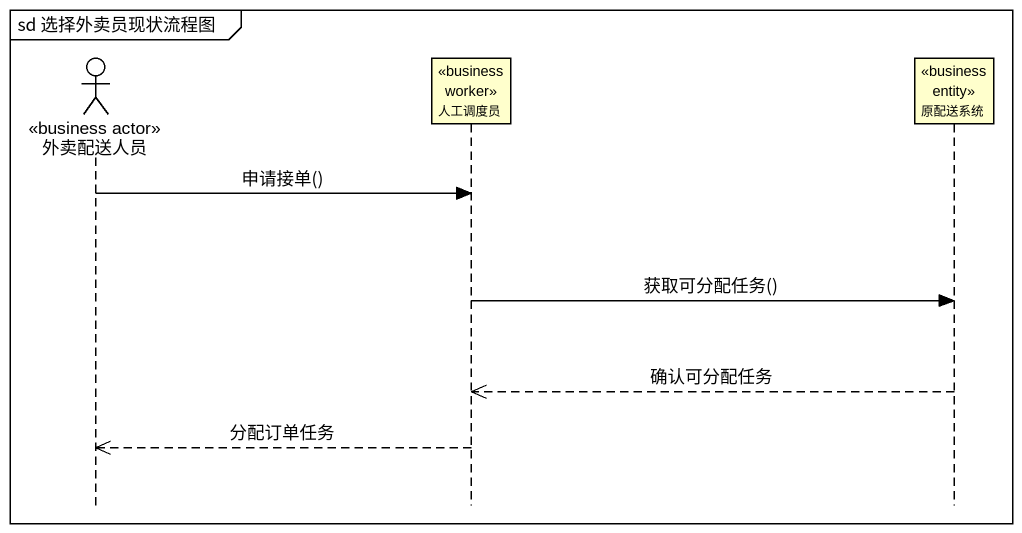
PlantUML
@startuml
mainframe sd 选择外卖员现状流程图
hide footbox
actor 外卖配送人员 <<business actor>>
participant 人工调度员 <<business worker>>
participant 原配送系统 <<business entity>>

外卖配送人员 -> 人工调度员 : 申请接单()
人工调度员 -> 原配送系统 : 获取可分配任务()
原配送系统 -->> 人工调度员 : 确认可分配任务
人工调度员 -->> 外卖配送人员 : 分配订单任务
@enduml
